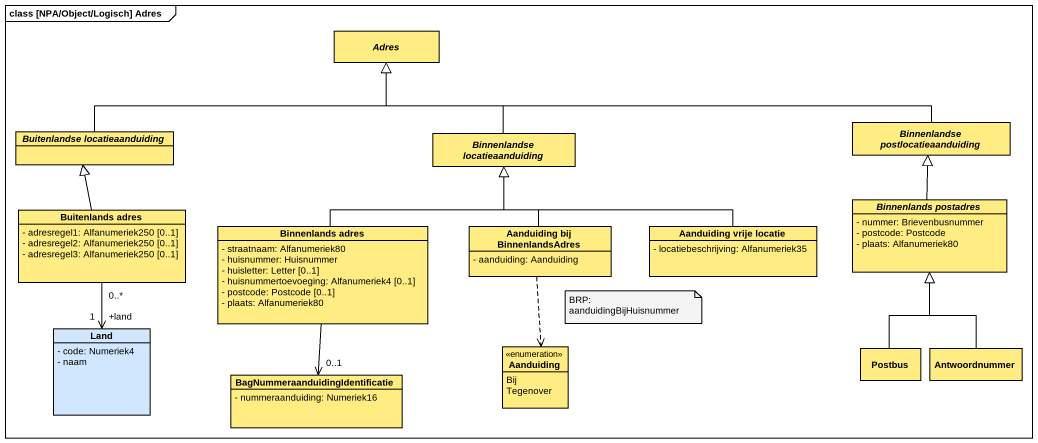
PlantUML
@startuml
mainframe class [NPA/Object/Logisch] Adres
hide circle
hide empty members
skinparam classAttributeIconSize 0
abstract class Adres #FFED83
abstract class "Buitenlandse locatieaanduiding" as Buitenlandse #FFED83
abstract class "Binnenlandse locatieaanduiding" as Binnenlandse #FFED83
abstract class "Binnenlandse postlocatieaanduiding" as Binnenlandse_2 #FFED83
class "Buitenlands adres" as Buitenlands_adres #FFED83 {
  - adresregel1: Alfanumeriek250 [0..1]
  - adresregel2: Alfanumeriek250 [0..1]
  - adresregel3: Alfanumeriek250 [0..1]
}
abstract class "Binnenlands postadres" as Binnenlands_postadres #FFED83 {
  - nummer: Brievenbusnummer
  - postcode: Postcode
  - plaats: Alfanumeriek80
}
class "Binnenlands adres" as Binnenlands_adres #FFED83 {
  - straatnaam: Alfanumeriek80
  - huisnummer: Huisnummer
  - huisletter: Letter [0..1]
  - huisnummertoevoeging: Alfanumeriek4 [0..1]
  - postcode: Postcode [0..1]
  - plaats: Alfanumeriek80
}
class "Aanduiding bij BinnenlandsAdres" as Aanduiding_bij #FFED83 {
  - aanduiding: Aanduiding
}
class "Aanduiding vrije locatie" as Aanduiding_vrije_locatie #FFED83 {
  - locatiebeschrijving: Alfanumeriek35
}
class Land #D0E7FE {
  - code: Numeriek4
  - naam
}
enum Aanduiding #FFED83 {
  Bij
  Tegenover
}
class Postbus #FFED83
class Antwoordnummer #FFED83
class "BagNummeraanduidingIdentificatie" as BagNummeraanduidingIdentific #FFED83 {
  - nummeraanduiding: Numeriek16
}
Buitenlandse -right-|> Adres
Binnenlandse -up-|> Adres
Binnenlandse_2 -left-|> Adres
Buitenlands_adres -up-|> Buitenlandse
Buitenlands_adres "0..*" --> "+land\n1" Land
Binnenlands_postadres -up-|> Binnenlandse_2
Binnenlands_adres -up-|> Binnenlandse
Aanduiding_bij -up-|> Binnenlandse
Aanduiding_bij ..> Aanduiding
Aanduiding_vrije_locatie -left-|> Binnenlandse
Postbus -up-|> Binnenlands_postadres
Antwoordnummer -up-|> Binnenlands_postadres
BagNummeraanduidingIdentific "0..1" <-up- Binnenlands_adres
note as N1
  BRP: aanduidingBijHuisnummer
end note
@enduml
